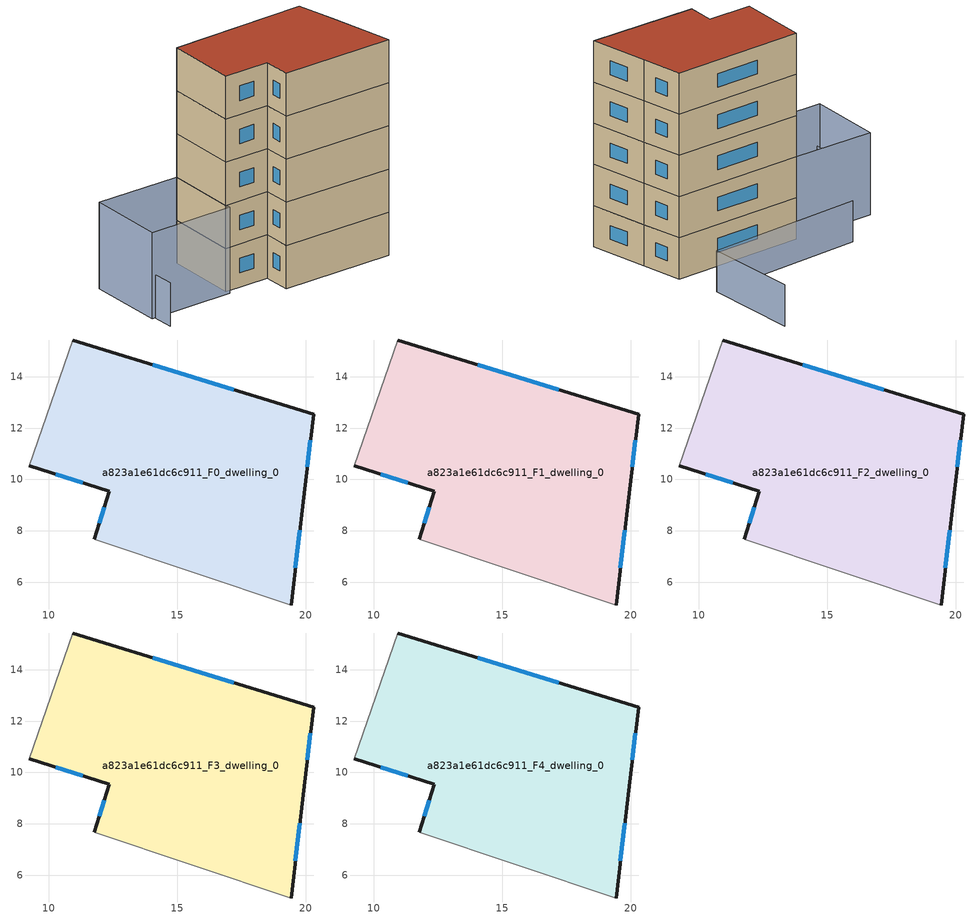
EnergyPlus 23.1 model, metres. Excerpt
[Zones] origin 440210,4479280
a823a1e61dc6c911_F0_dwelling_0
 floor ground (EU_floor_Construction): 20.3,12.53 19.94,9.47 19.43,5.11 11.76,7.67 12.36,9.53 9.24,10.53 10.93,15.43 z0
 wall outside (EU_wall_Construction): 19.43,5.11 19.94,9.47 20.3,12.53 10.93,15.43 / 9.24,10.53 12.36,9.53 11.76,7.67 z0:3
 wall adiabatic (EU_wall_Construction): 11.76,7.67 19.43,5.11 / 10.93,15.43 9.24,10.53 z0:3
 window (EU_Window_Construction): 17.19,13.49 14.04,14.47 / 20.06,10.49 20.18,11.52 / 19.6,6.56 19.77,8.03 / 12.16,8.92 11.96,8.29 / 10.28,10.2 11.33,9.86 z0.99:2.01
a823a1e61dc6c911_F1_dwelling_0
 floor to a823a1e61dc6c911_F0_dwelling_0 (EU_floor_Construction): 20.3,12.53 19.94,9.47 19.43,5.11 11.76,7.67 12.36,9.53 9.24,10.53 10.93,15.43 z3
 wall outside (EU_wall_Construction): 19.43,5.11 19.94,9.47 20.3,12.53 10.93,15.43 / 9.24,10.53 12.36,9.53 11.76,7.67 z3:6
 wall adiabatic (EU_wall_Construction): 11.76,7.67 19.43,5.11 / 10.93,15.43 9.24,10.53 z3:6
 window (EU_Window_Construction): 17.19,13.49 14.04,14.47 / 20.06,10.49 20.18,11.52 / 19.6,6.56 19.77,8.03 / 12.16,8.92 11.96,8.29 / 10.28,10.2 11.33,9.86 z3.99:5.01
a823a1e61dc6c911_F2_dwelling_0
 floor to a823a1e61dc6c911_F1_dwelling_0 (EU_floor_Construction): 20.3,12.53 19.94,9.47 19.43,5.11 11.76,7.67 12.36,9.53 9.24,10.53 10.93,15.43 z6
 wall outside (EU_wall_Construction): 19.43,5.11 19.94,9.47 20.3,12.53 10.93,15.43 / 9.24,10.53 12.36,9.53 11.76,7.67 z6:9
 wall adiabatic (EU_wall_Construction): 11.76,7.67 19.43,5.11 / 10.93,15.43 9.24,10.53 z6:9
 window (EU_Window_Construction): 17.19,13.49 14.04,14.47 / 20.06,10.49 20.18,11.52 / 19.6,6.56 19.77,8.03 / 12.16,8.92 11.96,8.29 / 10.28,10.2 11.33,9.86 z6.99:8.01
a823a1e61dc6c911_F3_dwelling_0
 floor to a823a1e61dc6c911_F2_dwelling_0 (EU_floor_Construction): 20.3,12.53 19.94,9.47 19.43,5.11 11.76,7.67 12.36,9.53 9.24,10.53 10.93,15.43 z9
 wall outside (EU_wall_Construction): 19.43,5.11 19.94,9.47 20.3,12.53 10.93,15.43 / 9.24,10.53 12.36,9.53 11.76,7.67 z9:12
 wall adiabatic (EU_wall_Construction): 11.76,7.67 19.43,5.11 / 10.93,15.43 9.24,10.53 z9:12
 window (EU_Window_Construction): 17.19,13.49 14.04,14.47 / 20.06,10.49 20.18,11.52 / 19.6,6.56 19.77,8.03 / 12.16,8.92 11.96,8.29 / 10.28,10.2 11.33,9.86 z9.99:11.01
a823a1e61dc6c911_F4_dwelling_0
 floor to a823a1e61dc6c911_F3_dwelling_0 (EU_floor_Construction): 20.3,12.53 19.94,9.47 19.43,5.11 11.76,7.67 12.36,9.53 9.24,10.53 10.93,15.43 z12
 wall outside (EU_wall_Construction): 19.43,5.11 19.94,9.47 20.3,12.53 10.93,15.43 / 9.24,10.53 12.36,9.53 11.76,7.67 z12:15
 wall adiabatic (EU_wall_Construction): 11.76,7.67 19.43,5.11 / 10.93,15.43 9.24,10.53 z12:15
 window (EU_Window_Construction): 17.19,13.49 14.04,14.47 / 20.06,10.49 20.18,11.52 / 19.6,6.56 19.77,8.03 / 12.16,8.92 11.96,8.29 / 10.28,10.2 11.33,9.86 z12.99:14.01
 roof outside (EU_roof_Construction): 19.43,5.11 19.94,9.47 20.3,12.53 10.93,15.43 9.24,10.53 12.36,9.53 11.76,7.67 z15
shading: 9.19,10.19 3.37,12.12 / 3.37,12.12 5.11,17.36 / 5.11,17.36 10.93,15.43 / 10.93,15.43 9.19,10.19 z0:6; 5.2,17.24 3.14,10.6 / 22.3,22.31 20.49,15.67 / 20.49,15.67 9.18,18.75 z0:3
[Building]
EU S2 Campaign: North Axis=0; Terrain=City; Solar Distribution=FullExterior
[Site:Location]
Madrid: Latitude=40.5; Longitude=-3.5; Time Zone=1; Elevation=609
[SizingPeriod:WeatherFileDays]
AnnualSizingPeriod: Begin Month=1; Begin Day of Month=1; End Month=12; End Day of Month=31; Day of Week for Start Day=Monday; Use Weather File Daylight Saving Period=No; Use Weather File Rain and Snow Indicators=No
[MATERIAL]
EU_InternalMass_Material: Roughness=MediumRough; Thickness=0.1; Conductivity=1; Density=1800; Specific Heat=900; Thermal Absorptance=0.9; Solar Absorptance=0.7; Visible Absorptance=0.7
[MATERIAL:NOMASS] Roughness=MediumRough; Thermal Absorptance=0.9; Solar Absorptance=0.7; Visible Absorptance=0.7
Name | Thermal Resistance
EU_wall_NoMass | 0.609216
EU_roof_NoMass | 0.513268
EU_floor_NoMass | 0.568163
[WINDOWMATERIAL:SIMPLEGLAZINGSYSTEM]
EU_Window_SimpleGlazing: UFactor=5.50606; Solar Heat Gain Coefficient=0.85; Visible Transmittance=0.85
[CONSTRUCTION]
EU_wall_Construction: EU_wall_NoMass
EU_roof_Construction: EU_roof_NoMass
EU_floor_Construction: EU_floor_NoMass
EU_Window_Construction: EU_Window_SimpleGlazing
EU_InternalMass_Construction: EU_InternalMass_Material
[ZONE] Type=1; Multiplier=1; Ceiling Height=autocalculate; Floor Area=autocalculate; Part of Total Floor Area=Yes
Name | Volume
a823a1e61dc6c911_F0_dwelling_0 | 210.178
a823a1e61dc6c911_F1_dwelling_0; a823a1e61dc6c911_F2_dwelling_0; a823a1e61dc6c911_F3_dwelling_0; a823a1e61dc6c911_F4_dwelling_0 | 210.179
[INTERNALMASS] Construction=EU_InternalMass_Construction; Surface Area=70.0596
Name | Zone or ZoneList
a823a1e61dc6c911_F0_dwelling_0_EU_InternalMass | a823a1e61dc6c911_F0_dwelling_0
a823a1e61dc6c911_F1_dwelling_0_EU_InternalMass | a823a1e61dc6c911_F1_dwelling_0
a823a1e61dc6c911_F2_dwelling_0_EU_InternalMass | a823a1e61dc6c911_F2_dwelling_0
a823a1e61dc6c911_F3_dwelling_0_EU_InternalMass | a823a1e61dc6c911_F3_dwelling_0
a823a1e61dc6c911_F4_dwelling_0_EU_InternalMass | a823a1e61dc6c911_F4_dwelling_0
[OTHEREQUIPMENT] Fuel Type=Electricity; Design Level Calculation Method=Watts/Area; Power per Zone Floor Area=1; Fraction Latent=0; Fraction Radiant=0; Fraction Lost=0; Carbon Dioxide Generation Rate=0; EndUse Subcategory=EU_Step8_InternalGains
Name | Zone or ZoneList or Space or SpaceList | Schedule
EU_Step8_InternalGain_a823a1e61dc6c911_F0_dwelling_0_f000 | a823a1e61dc6c911_F0_dwelling_0 | EU_Step8_GainSchedule_a823a1e61dc6c911_F0_dwelling_0_f000
EU_Step8_InternalGain_a823a1e61dc6c911_F1_dwelling_0_f000 | a823a1e61dc6c911_F1_dwelling_0 | EU_Step8_GainSchedule_a823a1e61dc6c911_F1_dwelling_0_f000
EU_Step8_InternalGain_a823a1e61dc6c911_F2_dwelling_0_f000 | a823a1e61dc6c911_F2_dwelling_0 | EU_Step8_GainSchedule_a823a1e61dc6c911_F2_dwelling_0_f000
EU_Step8_InternalGain_a823a1e61dc6c911_F3_dwelling_0_f000 | a823a1e61dc6c911_F3_dwelling_0 | EU_Step8_GainSchedule_a823a1e61dc6c911_F3_dwelling_0_f000
EU_Step8_InternalGain_a823a1e61dc6c911_F4_dwelling_0_f000 | a823a1e61dc6c911_F4_dwelling_0 | EU_Step8_GainSchedule_a823a1e61dc6c911_F4_dwelling_0_f000
[ZONEVENTILATION:DESIGNFLOWRATE] Schedule=EU_AlwaysOn; Design Flow Rate Calculation Method=AirChanges/Hour; Air Changes per Hour=0.752966; Ventilation Type=Natural; Fan Pressure Rise=0; Fan Total Efficiency=1; Constant Term Coefficient=1; Temperature Term Coefficient=0; Velocity Term Coefficient=0; Velocity Squared Term Coefficient=0; Minimum Indoor Temperature=-100; Maximum Indoor Temperature=100; Delta Temperature=-100; Minimum Outdoor Temperature=-100; Maximum Outdoor Temperature=100; Maximum Wind Speed=40
Name | Zone or ZoneList or Space or SpaceList
EU_ConstantAir_a823a1e61dc6c911_F0_dwelling_0 | a823a1e61dc6c911_F0_dwelling_0
EU_ConstantAir_a823a1e61dc6c911_F1_dwelling_0 | a823a1e61dc6c911_F1_dwelling_0
EU_ConstantAir_a823a1e61dc6c911_F2_dwelling_0 | a823a1e61dc6c911_F2_dwelling_0
EU_ConstantAir_a823a1e61dc6c911_F3_dwelling_0 | a823a1e61dc6c911_F3_dwelling_0
EU_ConstantAir_a823a1e61dc6c911_F4_dwelling_0 | a823a1e61dc6c911_F4_dwelling_0
[HVACTEMPLATE:THERMOSTAT] Constant Heating Setpoint=20; Constant Cooling Setpoint=50
EU_HeatOnly_a823a1e61dc6c911_F0_dwelling_0; EU_HeatOnly_a823a1e61dc6c911_F1_dwelling_0; EU_HeatOnly_a823a1e61dc6c911_F2_dwelling_0; EU_HeatOnly_a823a1e61dc6c911_F3_dwelling_0; EU_HeatOnly_a823a1e61dc6c911_F4_dwelling_0
[HVACTEMPLATE:ZONE:IDEALLOADSAIRSYSTEM] System Availability Schedule=EU_AlwaysOn; Maximum Heating Supply Air Temperature=50; Minimum Cooling Supply Air Temperature=13; Maximum Heating Supply Air Humidity Ratio=0.0156; Minimum Cooling Supply Air Humidity Ratio=0.0077; Heating Limit=NoLimit; Cooling Limit=NoLimit; Heating Availability Schedule=EU_AlwaysOn; Cooling Availability Schedule=EU_CoolingOff; Dehumidification Control Type=ConstantSensibleHeatRatio; Cooling Sensible Heat Ratio=0.7; Dehumidification Setpoint=60; Humidification Control Type=None; Humidification Setpoint=30; Outdoor Air Method=None; Outdoor Air Flow Rate per Person=0.00944; Outdoor Air Flow Rate per Zone Floor Area=0; Outdoor Air Flow Rate per Zone=0; Demand Controlled Ventilation Type=None; Outdoor Air Economizer Type=NoEconomizer; Heat Recovery Type=None; Sensible Heat Recovery Effectiveness=0.7; Latent Heat Recovery Effectiveness=0.65
Name | Template Thermostat
a823a1e61dc6c911_F0_dwelling_0 | EU_HeatOnly_a823a1e61dc6c911_F0_dwelling_0
a823a1e61dc6c911_F1_dwelling_0 | EU_HeatOnly_a823a1e61dc6c911_F1_dwelling_0
a823a1e61dc6c911_F2_dwelling_0 | EU_HeatOnly_a823a1e61dc6c911_F2_dwelling_0
a823a1e61dc6c911_F3_dwelling_0 | EU_HeatOnly_a823a1e61dc6c911_F3_dwelling_0
a823a1e61dc6c911_F4_dwelling_0 | EU_HeatOnly_a823a1e61dc6c911_F4_dwelling_0
[SIZING:ZONE] Zone Cooling Design Supply Air Temperature Input Method=SupplyAirTemperature; Zone Cooling Design Supply Air Temperature=13; Zone Heating Design Supply Air Temperature Input Method=SupplyAirTemperature; Zone Heating Design Supply Air Temperature=50; Zone Cooling Design Supply Air Humidity Ratio=0.008; Zone Heating Design Supply Air Humidity Ratio=0.008; Cooling Design Air Flow Method=DesignDay; Cooling Design Air Flow Rate=0; Cooling Minimum Air Flow per Zone Floor Area=0.000762; Cooling Minimum Air Flow=0; Cooling Minimum Air Flow Fraction=0.2; Heating Design Air Flow Method=DesignDay; Heating Design Air Flow Rate=0; Heating Maximum Air Flow per Zone Floor Area=0.002032; Heating Maximum Air Flow=0.141576; Heating Maximum Air Flow Fraction=0.3; Account for Dedicated Outdoor Air System=No; Dedicated Outdoor Air System Control Strategy=NeutralSupplyAir; Dedicated Outdoor Air Low Setpoint Temperature for Design=autosize; Dedicated Outdoor Air High Setpoint Temperature for Design=autosize; Zone Load Sizing Method=Sensible Load Only No Latent Load; Zone Latent Cooling Design Supply Air Humidity Ratio Input Method=HumidityRatioDifference; Zone Cooling Design Supply Air Humidity Ratio Difference=0.005; Zone Latent Heating Design Supply Air Humidity Ratio Input Method=HumidityRatioDifference; Zone Humidification Design Supply Air Humidity Ratio Difference=0.005
a823a1e61dc6c911_F0_dwelling_0; a823a1e61dc6c911_F1_dwelling_0; a823a1e61dc6c911_F2_dwelling_0; a823a1e61dc6c911_F3_dwelling_0; a823a1e61dc6c911_F4_dwelling_0
[SCHEDULE:CONSTANT]
Name | Hourly Value
EU_AlwaysOn | 1
EU_CoolingOff | 0
[SCHEDULE:FILE] Column Number=1; Rows to Skip at Top=0; Number of Hours of Data=8760; Column Separator=Comma; Interpolate to Timestep=No; Minutes per Item=60; Adjust Schedule for Daylight Savings=Yes
Name | File
EU_Step8_GainSchedule_a823a1e61dc6c911_F0_dwelling_0_f000 | ../../schedules/a823a1e61dc6c911/a823a1e61dc6c911_F0_dwelling_0_f000_gain.csv
EU_Step8_GainSchedule_a823a1e61dc6c911_F1_dwelling_0_f000 | ../../schedules/a823a1e61dc6c911/a823a1e61dc6c911_F1_dwelling_0_f000_gain.csv
EU_Step8_GainSchedule_a823a1e61dc6c911_F2_dwelling_0_f000 | ../../schedules/a823a1e61dc6c911/a823a1e61dc6c911_F2_dwelling_0_f000_gain.csv
EU_Step8_GainSchedule_a823a1e61dc6c911_F3_dwelling_0_f000 | ../../schedules/a823a1e61dc6c911/a823a1e61dc6c911_F3_dwelling_0_f000_gain.csv
EU_Step8_GainSchedule_a823a1e61dc6c911_F4_dwelling_0_f000 | ../../schedules/a823a1e61dc6c911/a823a1e61dc6c911_F4_dwelling_0_f000_gain.csv
